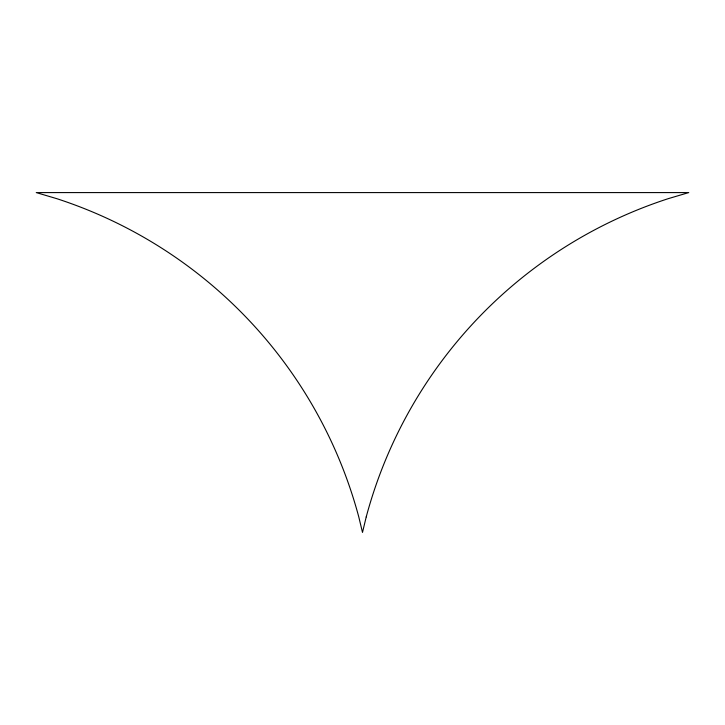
<?xml version="1.0" encoding="UTF-8"?>
<svg xmlns="http://www.w3.org/2000/svg" width="725" height="725" viewBox="0 0 725 725"><rect width="100%" height="100%" fill="white"/><g stroke="black" fill="none" stroke-linecap="round" stroke-linejoin="round"><path stroke-width="1.09" d="M366.225 516.907L362.5 532.413L358.775 516.907A459.722 459.722 0 0 0 56.786 198.668L36.25 192.587L688.75 192.587L668.214 198.668A459.722 459.722 0 0 0 366.225 516.907"/></g></svg>
